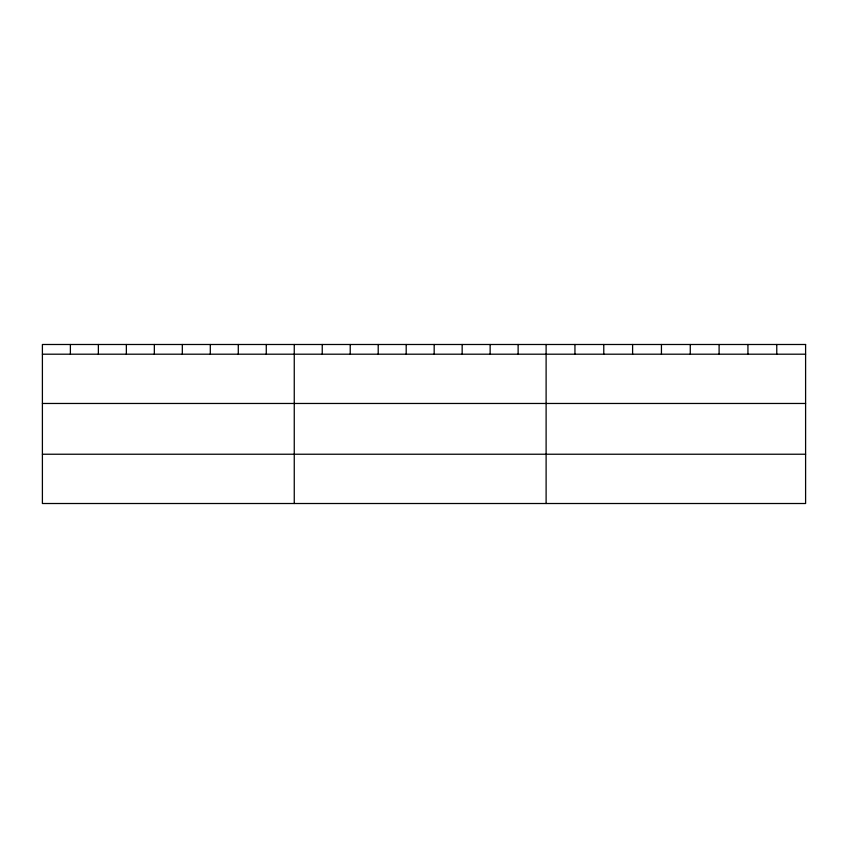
<?xml version="1.0" encoding="UTF-8"?>
<svg xmlns="http://www.w3.org/2000/svg" width="848" height="848" viewBox="0 0 848 848"><rect width="100%" height="100%" fill="white"/><g stroke="black" fill="none" stroke-linecap="round" stroke-linejoin="round"><path stroke-width="1.27" d="M42.4 354.199L805.6 354.199M42.4 403.468L805.6 403.468M42.4 454.231L805.6 454.231M776.768 344.489L776.768 354.199M747.936 344.489L747.936 354.199M719.104 344.489L719.104 354.199M690.272 344.489L690.272 354.199M661.44 344.489L661.44 354.199M632.608 344.489L632.608 354.199M603.776 344.489L603.776 354.199M574.944 344.489L574.944 354.199M546.112 344.489L546.112 503.511M518.128 344.489L518.128 354.199M490.144 344.489L490.144 354.199M462.16 344.489L462.16 354.199M434.176 344.489L434.176 354.199M406.192 344.489L406.192 354.199M378.208 344.489L378.208 354.199M350.224 344.489L350.224 354.199M322.24 344.489L322.24 354.199M294.256 344.489L294.256 503.511M266.272 344.489L266.272 354.199M238.288 344.489L238.288 354.199M210.304 344.489L210.304 354.199M182.32 344.489L182.32 354.199M154.336 344.489L154.336 354.199M126.352 344.489L126.352 354.199M98.368 344.489L98.368 354.199M70.384 344.489L70.384 354.199M805.6 344.489L42.4 344.489L42.4 503.511L805.6 503.511L805.6 344.489"/></g></svg>
